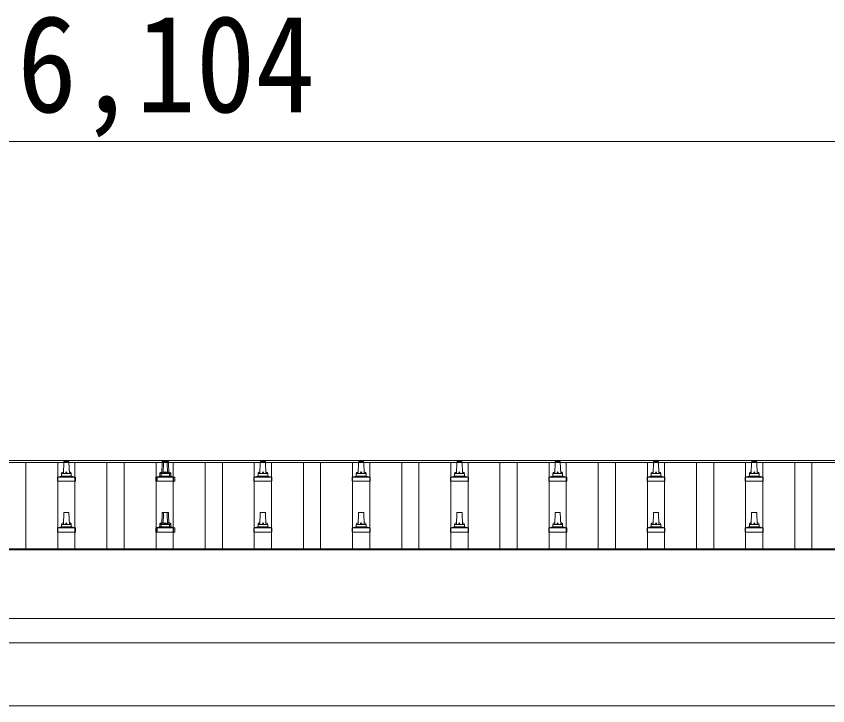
# Model space of a CAD drawing. Units: millimetres at full size, sheet at 1:60; details may follow other scales. Extents: x -16864 to 16864, y -11640 to 11640.
# Drawn here: x -8272 to -6620, y -4964 to -3560 of the extents above; entities that cross this region are included whole.
import ezdxf
from ezdxf.enums import TextEntityAlignment as Align

# ---------------------------------------------------------------- set-up
doc = ezdxf.new("R2010")
doc.units = ezdxf.units.MM
doc.header["$LTSCALE"] = 60
for name, color, linetype, lineweight in [('0-2_TEXT1', 4, 'Continuous', 9), ('0-5_ELV2', 5, 'Continuous', 5), ('0-8_TABLE1', 6, 'Continuous', 9)]:
    doc.layers.add(name, color=color, linetype=linetype, lineweight=lineweight)
doc.styles.add('ＭＳ ゴシック', font='')
doc.styles.get('ＭＳ ゴシック').set_extended_font_data('MS Gothic')

msp = doc.modelspace()

# ---------------------------------------------------------------- linework, layer by layer
at = {"layer": '0-2_TEXT1'}
for p, q in [((-10992.98, -4464.79), (-4946.98, -4464.79)), ((-10992.98, -4468.37), (-4946.98, -4468.37)), ((-10990.98, -4644.4), (-4948.98, -4644.4)), ((-10990.98, -4646.29), (-4948.98, -4646.29)), ((-4948.98, -4786.17), (-10990.98, -4786.17)), ((-10990.98, -4836), (-4948.98, -4836)), ((-10969.98, -4963.9), (-5073.98, -4963.9))]:
    msp.add_line(p, q, dxfattribs=at)
at = {"layer": '0-5_ELV2', "color": 4, "lineweight": 9}
for p, q in [((-8252.48, -4644.4), (-8252.48, -4468.37)), ((-8187.48, -4644.4), (-8187.48, -4468.37)), ((-8152.48, -4644.4), (-8152.48, -4468.37)), ((-8087.48, -4644.4), (-8087.48, -4468.37)), ((-8052.48, -4644.4), (-8052.48, -4468.37)), ((-7987.48, -4644.4), (-7987.48, -4468.37)), ((-7952.48, -4644.4), (-7952.48, -4468.37)), ((-7887.48, -4644.4), (-7887.48, -4468.37)), ((-7852.48, -4644.4), (-7852.48, -4468.37)), ((-7787.48, -4644.4), (-7787.48, -4468.37)), ((-7752.48, -4644.4), (-7752.48, -4468.37)), ((-7687.48, -4644.4), (-7687.48, -4468.37)), ((-7652.48, -4644.4), (-7652.48, -4468.37)), ((-7587.48, -4644.4), (-7587.48, -4468.37)), ((-7552.48, -4644.4), (-7552.48, -4468.37)), ((-7487.48, -4644.4), (-7487.48, -4468.37)), ((-7452.48, -4644.4), (-7452.48, -4468.37)), ((-7387.48, -4644.4), (-7387.48, -4468.37)), ((-7352.48, -4644.4), (-7352.48, -4468.37)), ((-7287.48, -4644.4), (-7287.48, -4468.37)), ((-7252.48, -4644.4), (-7252.48, -4468.37)), ((-7187.48, -4644.4), (-7187.48, -4468.37)), ((-7152.48, -4644.4), (-7152.48, -4468.37)), ((-7087.48, -4644.4), (-7087.48, -4468.37)), ((-7052.48, -4644.4), (-7052.48, -4468.37)), ((-6987.48, -4644.4), (-6987.48, -4468.37)), ((-6952.48, -4644.4), (-6952.48, -4468.37)), ((-6887.48, -4644.4), (-6887.48, -4468.37)), ((-6852.48, -4644.4), (-6852.48, -4468.37)), ((-6787.48, -4644.4), (-6787.48, -4468.37)), ((-6752.48, -4644.4), (-6752.48, -4468.37)), ((-6687.48, -4644.4), (-6687.48, -4468.37)), ((-6652.48, -4644.4), (-6652.48, -4468.37))]:
    msp.add_line(p, q, dxfattribs=at)
at = {"layer": '0-5_ELV2'}
for p, q in [((-8175.98, -4491.3), (-8175.26, -4467.78)), ((-8174.26, -4466.8), (-8165.71, -4466.8)), ((-8164.71, -4467.78), (-8163.98, -4491.3)), ((-7975.98, -4491.3), (-7975.26, -4467.78)), ((-7974.26, -4466.8), (-7962.96, -4466.8)), ((-7973.23, -4491.3), (-7972.51, -4467.78)), ((-7964.71, -4467.78), (-7963.98, -4491.3)), ((-7961.96, -4467.78), (-7961.23, -4491.3)), ((-7775.98, -4491.3), (-7775.26, -4467.78)), ((-7774.26, -4466.8), (-7765.71, -4466.8)), ((-7764.71, -4467.78), (-7763.98, -4491.3)), ((-7575.98, -4491.3), (-7575.26, -4467.78)), ((-7574.26, -4466.8), (-7565.71, -4466.8)), ((-7564.71, -4467.78), (-7563.98, -4491.3)), ((-7375.98, -4491.3), (-7375.26, -4467.78)), ((-7374.26, -4466.8), (-7365.71, -4466.8)), ((-7364.71, -4467.78), (-7363.98, -4491.3)), ((-7175.98, -4491.3), (-7175.26, -4467.78)), ((-7174.26, -4466.8), (-7165.71, -4466.8)), ((-7164.71, -4467.78), (-7163.98, -4491.3)), ((-6975.98, -4491.3), (-6975.26, -4467.78)), ((-6974.26, -4466.8), (-6965.71, -4466.8)), ((-6964.71, -4467.78), (-6963.98, -4491.3)), ((-6775.98, -4491.3), (-6775.26, -4467.78)), ((-6774.26, -4466.8), (-6765.71, -4466.8)), ((-6764.71, -4467.78), (-6763.98, -4491.3)), ((-8179.98, -4495.52), (-8179.98, -4491.3)), ((-8178.98, -4491.3), (-8160.98, -4491.3)), ((-8159.98, -4495.52), (-8159.98, -4491.3)), ((-7979.98, -4495.52), (-7979.98, -4491.3)), ((-7978.98, -4491.3), (-7958.23, -4491.3)), ((-7977.23, -4495.52), (-7977.23, -4491.3)), ((-7959.98, -4495.52), (-7959.98, -4491.3)), ((-7957.23, -4495.52), (-7957.23, -4491.3)), ((-7779.98, -4495.52), (-7779.98, -4491.3)), ((-7778.98, -4491.3), (-7760.98, -4491.3)), ((-7759.98, -4495.52), (-7759.98, -4491.3)), ((-7579.98, -4495.52), (-7579.98, -4491.3)), ((-7578.98, -4491.3), (-7560.98, -4491.3)), ((-7559.98, -4495.52), (-7559.98, -4491.3)), ((-7379.98, -4495.52), (-7379.98, -4491.3)), ((-7378.98, -4491.3), (-7360.98, -4491.3)), ((-7359.98, -4495.52), (-7359.98, -4491.3)), ((-7179.98, -4495.52), (-7179.98, -4491.3)), ((-7178.98, -4491.3), (-7160.98, -4491.3)), ((-7159.98, -4495.52), (-7159.98, -4491.3)), ((-6979.98, -4495.52), (-6979.98, -4491.3)), ((-6978.98, -4491.3), (-6960.98, -4491.3)), ((-6959.98, -4495.52), (-6959.98, -4491.3)), ((-6779.98, -4495.52), (-6779.98, -4491.3)), ((-6778.98, -4491.3), (-6760.98, -4491.3)), ((-6759.98, -4495.52), (-6759.98, -4491.3)), ((-8188.23, -4506.8), (-8188.23, -4499.09)), ((-8151.73, -4506.8), (-8188.23, -4506.8)), ((-8187.85, -4498.3), (-8152.12, -4498.3)), ((-8187.47, -4498.12), (-8180.75, -4496.49)), ((-8180.37, -4496.3), (-8159.6, -4496.3)), ((-8152.5, -4498.12), (-8159.22, -4496.49)), ((-8151.73, -4506.8), (-8151.73, -4499.09)), ((-7988.23, -4506.8), (-7988.23, -4499.09)), ((-7948.98, -4506.8), (-7988.23, -4506.8)), ((-7987.85, -4498.3), (-7949.37, -4498.3)), ((-7987.47, -4498.12), (-7980.75, -4496.49)), ((-7985.48, -4506.8), (-7985.48, -4499.09)), ((-7984.72, -4498.12), (-7978, -4496.49)), ((-7980.37, -4496.3), (-7956.85, -4496.3)), ((-7952.5, -4498.12), (-7959.22, -4496.49)), ((-7949.75, -4498.12), (-7956.47, -4496.49)), ((-7951.73, -4506.8), (-7951.73, -4499.09)), ((-7948.98, -4506.8), (-7948.98, -4499.09)), ((-7788.23, -4506.8), (-7788.23, -4499.09)), ((-7751.73, -4506.8), (-7788.23, -4506.8)), ((-7787.85, -4498.3), (-7752.12, -4498.3)), ((-7787.47, -4498.12), (-7780.75, -4496.49)), ((-7780.37, -4496.3), (-7759.6, -4496.3)), ((-7752.5, -4498.12), (-7759.22, -4496.49)), ((-7751.73, -4506.8), (-7751.73, -4499.09)), ((-7588.23, -4506.8), (-7588.23, -4499.09)), ((-7551.73, -4506.8), (-7588.23, -4506.8)), ((-7587.85, -4498.3), (-7552.12, -4498.3)), ((-7587.47, -4498.12), (-7580.75, -4496.49)), ((-7580.37, -4496.3), (-7559.6, -4496.3)), ((-7552.5, -4498.12), (-7559.22, -4496.49)), ((-7551.73, -4506.8), (-7551.73, -4499.09)), ((-7388.23, -4506.8), (-7388.23, -4499.09)), ((-7351.73, -4506.8), (-7388.23, -4506.8)), ((-7387.85, -4498.3), (-7352.12, -4498.3)), ((-7387.47, -4498.12), (-7380.75, -4496.49)), ((-7380.37, -4496.3), (-7359.6, -4496.3)), ((-7352.5, -4498.12), (-7359.22, -4496.49)), ((-7351.73, -4506.8), (-7351.73, -4499.09)), ((-7188.23, -4506.8), (-7188.23, -4499.09)), ((-7151.73, -4506.8), (-7188.23, -4506.8)), ((-7187.85, -4498.3), (-7152.12, -4498.3)), ((-7187.47, -4498.12), (-7180.75, -4496.49)), ((-7180.37, -4496.3), (-7159.6, -4496.3)), ((-7152.5, -4498.12), (-7159.22, -4496.49)), ((-7151.73, -4506.8), (-7151.73, -4499.09)), ((-6988.23, -4506.8), (-6988.23, -4499.09)), ((-6951.73, -4506.8), (-6988.23, -4506.8)), ((-6987.85, -4498.3), (-6952.12, -4498.3)), ((-6987.47, -4498.12), (-6980.75, -4496.49)), ((-6980.37, -4496.3), (-6959.6, -4496.3)), ((-6952.5, -4498.12), (-6959.22, -4496.49)), ((-6951.73, -4506.8), (-6951.73, -4499.09)), ((-6788.23, -4506.8), (-6788.23, -4499.09)), ((-6751.73, -4506.8), (-6788.23, -4506.8)), ((-6787.85, -4498.3), (-6752.12, -4498.3)), ((-6787.47, -4498.12), (-6780.75, -4496.49)), ((-6780.37, -4496.3), (-6759.6, -4496.3)), ((-6752.5, -4498.12), (-6759.22, -4496.49)), ((-6751.73, -4506.8), (-6751.73, -4499.09)), ((-8175.98, -4594.64), (-8175.26, -4571.11)), ((-8174.26, -4570.14), (-8165.71, -4570.14)), ((-8164.71, -4571.11), (-8163.98, -4594.64)), ((-7975.98, -4594.64), (-7975.26, -4571.11)), ((-7974.26, -4570.14), (-7962.96, -4570.14)), ((-7973.23, -4594.64), (-7972.51, -4571.11)), ((-7964.71, -4571.11), (-7963.98, -4594.64)), ((-7961.96, -4571.11), (-7961.23, -4594.64)), ((-7775.98, -4594.64), (-7775.26, -4571.11)), ((-7774.26, -4570.14), (-7765.71, -4570.14)), ((-7764.71, -4571.11), (-7763.98, -4594.64)), ((-7575.98, -4594.64), (-7575.26, -4571.11)), ((-7574.26, -4570.14), (-7565.71, -4570.14)), ((-7564.71, -4571.11), (-7563.98, -4594.64)), ((-7375.98, -4594.64), (-7375.26, -4571.11)), ((-7374.26, -4570.14), (-7365.71, -4570.14)), ((-7364.71, -4571.11), (-7363.98, -4594.64)), ((-7175.98, -4594.64), (-7175.26, -4571.11)), ((-7174.26, -4570.14), (-7165.71, -4570.14)), ((-7164.71, -4571.11), (-7163.98, -4594.64)), ((-6975.98, -4594.64), (-6975.26, -4571.11)), ((-6974.26, -4570.14), (-6965.71, -4570.14)), ((-6964.71, -4571.11), (-6963.98, -4594.64)), ((-6775.98, -4594.64), (-6775.26, -4571.11)), ((-6774.26, -4570.14), (-6765.71, -4570.14)), ((-6764.71, -4571.11), (-6763.98, -4594.64)), ((-8188.23, -4610.14), (-8188.23, -4602.42)), ((-8187.85, -4601.64), (-8152.12, -4601.64)), ((-8187.47, -4601.45), (-8180.75, -4599.82)), ((-8180.37, -4599.64), (-8159.6, -4599.64)), ((-8179.98, -4598.85), (-8179.98, -4594.64)), ((-8178.98, -4594.64), (-8160.98, -4594.64)), ((-8159.98, -4598.85), (-8159.98, -4594.64)), ((-8152.5, -4601.45), (-8159.22, -4599.82)), ((-8151.73, -4610.14), (-8151.73, -4602.42)), ((-7988.23, -4610.14), (-7988.23, -4602.42)), ((-7987.85, -4601.64), (-7949.37, -4601.64)), ((-7987.47, -4601.45), (-7980.75, -4599.82)), ((-7985.48, -4610.14), (-7985.48, -4602.42)), ((-7984.72, -4601.45), (-7978, -4599.82)), ((-7980.37, -4599.64), (-7956.85, -4599.64)), ((-7979.98, -4598.85), (-7979.98, -4594.64)), ((-7978.98, -4594.64), (-7958.23, -4594.64)), ((-7977.23, -4598.85), (-7977.23, -4594.64)), ((-7959.98, -4598.85), (-7959.98, -4594.64)), ((-7952.5, -4601.45), (-7959.22, -4599.82)), ((-7957.23, -4598.85), (-7957.23, -4594.64)), ((-7949.75, -4601.45), (-7956.47, -4599.82)), ((-7951.73, -4610.14), (-7951.73, -4602.42)), ((-7948.98, -4610.14), (-7948.98, -4602.42)), ((-7788.23, -4610.14), (-7788.23, -4602.42)), ((-7787.85, -4601.64), (-7752.12, -4601.64)), ((-7787.47, -4601.45), (-7780.75, -4599.82)), ((-7780.37, -4599.64), (-7759.6, -4599.64)), ((-7779.98, -4598.85), (-7779.98, -4594.64)), ((-7778.98, -4594.64), (-7760.98, -4594.64)), ((-7759.98, -4598.85), (-7759.98, -4594.64)), ((-7752.5, -4601.45), (-7759.22, -4599.82)), ((-7751.73, -4610.14), (-7751.73, -4602.42)), ((-7588.23, -4610.14), (-7588.23, -4602.42)), ((-7587.85, -4601.64), (-7552.12, -4601.64)), ((-7587.47, -4601.45), (-7580.75, -4599.82)), ((-7580.37, -4599.64), (-7559.6, -4599.64)), ((-7579.98, -4598.85), (-7579.98, -4594.64)), ((-7578.98, -4594.64), (-7560.98, -4594.64)), ((-7559.98, -4598.85), (-7559.98, -4594.64)), ((-7552.5, -4601.45), (-7559.22, -4599.82)), ((-7551.73, -4610.14), (-7551.73, -4602.42)), ((-7388.23, -4610.14), (-7388.23, -4602.42)), ((-7387.85, -4601.64), (-7352.12, -4601.64)), ((-7387.47, -4601.45), (-7380.75, -4599.82)), ((-7380.37, -4599.64), (-7359.6, -4599.64)), ((-7379.98, -4598.85), (-7379.98, -4594.64)), ((-7378.98, -4594.64), (-7360.98, -4594.64)), ((-7359.98, -4598.85), (-7359.98, -4594.64)), ((-7352.5, -4601.45), (-7359.22, -4599.82)), ((-7351.73, -4610.14), (-7351.73, -4602.42)), ((-7188.23, -4610.14), (-7188.23, -4602.42)), ((-7187.85, -4601.64), (-7152.12, -4601.64)), ((-7187.47, -4601.45), (-7180.75, -4599.82)), ((-7180.37, -4599.64), (-7159.6, -4599.64)), ((-7179.98, -4598.85), (-7179.98, -4594.64)), ((-7178.98, -4594.64), (-7160.98, -4594.64)), ((-7159.98, -4598.85), (-7159.98, -4594.64)), ((-7152.5, -4601.45), (-7159.22, -4599.82)), ((-7151.73, -4610.14), (-7151.73, -4602.42)), ((-6988.23, -4610.14), (-6988.23, -4602.42)), ((-6987.85, -4601.64), (-6952.12, -4601.64)), ((-6987.47, -4601.45), (-6980.75, -4599.82)), ((-6980.37, -4599.64), (-6959.6, -4599.64)), ((-6979.98, -4598.85), (-6979.98, -4594.64)), ((-6978.98, -4594.64), (-6960.98, -4594.64)), ((-6959.98, -4598.85), (-6959.98, -4594.64)), ((-6952.5, -4601.45), (-6959.22, -4599.82)), ((-6951.73, -4610.14), (-6951.73, -4602.42)), ((-6788.23, -4610.14), (-6788.23, -4602.42)), ((-6787.85, -4601.64), (-6752.12, -4601.64)), ((-6787.47, -4601.45), (-6780.75, -4599.82)), ((-6780.37, -4599.64), (-6759.6, -4599.64)), ((-6779.98, -4598.85), (-6779.98, -4594.64)), ((-6778.98, -4594.64), (-6760.98, -4594.64)), ((-6759.98, -4598.85), (-6759.98, -4594.64)), ((-6752.5, -4601.45), (-6759.22, -4599.82)), ((-6751.73, -4610.14), (-6751.73, -4602.42)), ((-8151.73, -4610.14), (-8188.23, -4610.14)), ((-7948.98, -4610.14), (-7988.23, -4610.14)), ((-7751.73, -4610.14), (-7788.23, -4610.14)), ((-7551.73, -4610.14), (-7588.23, -4610.14)), ((-7351.73, -4610.14), (-7388.23, -4610.14)), ((-7151.73, -4610.14), (-7188.23, -4610.14)), ((-6951.73, -4610.14), (-6988.23, -4610.14)), ((-6751.73, -4610.14), (-6788.23, -4610.14))]:
    msp.add_line(p, q, dxfattribs=at)
for centre, radius, start, end in [((-8174.26, -4467.8), 1, 90, 178.60509), ((-8165.71, -4467.8), 1, 1.39491, 90), ((-7974.26, -4467.8), 1, 90, 178.60509), ((-7971.51, -4467.8), 1, 90, 178.60509), ((-7965.71, -4467.8), 1, 1.39491, 90), ((-7962.96, -4467.8), 1, 1.39491, 90), ((-7774.26, -4467.8), 1, 90, 178.60509), ((-7765.71, -4467.8), 1, 1.39491, 90), ((-7574.26, -4467.8), 1, 90, 178.60509), ((-7565.71, -4467.8), 1, 1.39491, 90), ((-7374.26, -4467.8), 1, 90, 178.60509), ((-7365.71, -4467.8), 1, 1.39491, 90), ((-7174.26, -4467.8), 1, 90, 178.60509), ((-7165.71, -4467.8), 1, 1.39491, 90), ((-6974.26, -4467.8), 1, 90, 178.60509), ((-6965.71, -4467.8), 1, 1.39491, 90), ((-6774.26, -4467.8), 1, 90, 178.60509), ((-6765.71, -4467.8), 1, 1.39491, 90), ((-8175.9, -4491.94), 4.13, 90, 171.17633), ((-8178.98, -4492.3), 1, 90, 180), ((-8166.65, -4491.3), 4.83, 133.60282, 180), ((-8173.32, -4491.3), 4.83, 0, 46.39718), ((-8164.07, -4491.94), 4.13, 8.82367, 90), ((-8160.98, -4492.3), 1, 0, 90), ((-7975.9, -4491.94), 4.13, 90, 171.17633), ((-7978.98, -4492.3), 1, 90, 180), ((-7973.15, -4491.94), 4.13, 90, 171.17633), ((-7976.23, -4492.3), 1, 90, 180), ((-7966.65, -4491.3), 4.83, 133.60282, 180), ((-7973.32, -4491.3), 4.83, 0, 46.39718), ((-7963.9, -4491.3), 4.83, 133.60282, 180), ((-7970.57, -4491.3), 4.83, 0, 46.39718), ((-7964.07, -4491.94), 4.13, 8.82367, 90), ((-7961.32, -4491.94), 4.13, 8.82367, 90), ((-7960.98, -4492.3), 1, 0, 90), ((-7958.23, -4492.3), 1, 0, 90), ((-7775.9, -4491.94), 4.13, 90, 171.17633), ((-7778.98, -4492.3), 1, 90, 180), ((-7766.65, -4491.3), 4.83, 133.60282, 180), ((-7773.32, -4491.3), 4.83, 0, 46.39718), ((-7764.07, -4491.94), 4.13, 8.82367, 90), ((-7760.98, -4492.3), 1, 0, 90), ((-7575.9, -4491.94), 4.13, 90, 171.17633), ((-7578.98, -4492.3), 1, 90, 180), ((-7566.65, -4491.3), 4.83, 133.60282, 180), ((-7573.32, -4491.3), 4.83, 0, 46.39718), ((-7564.07, -4491.94), 4.13, 8.82367, 90), ((-7560.98, -4492.3), 1, 0, 90), ((-7375.9, -4491.94), 4.13, 90, 171.17633), ((-7378.98, -4492.3), 1, 90, 180), ((-7366.65, -4491.3), 4.83, 133.60282, 180), ((-7373.32, -4491.3), 4.83, 0, 46.39718), ((-7364.07, -4491.94), 4.13, 8.82367, 90), ((-7360.98, -4492.3), 1, 0, 90), ((-7175.9, -4491.94), 4.13, 90, 171.17633), ((-7178.98, -4492.3), 1, 90, 180), ((-7166.65, -4491.3), 4.83, 133.60282, 180), ((-7173.32, -4491.3), 4.83, 0, 46.39718), ((-7164.07, -4491.94), 4.13, 8.82367, 90), ((-7160.98, -4492.3), 1, 0, 90), ((-6975.9, -4491.94), 4.13, 90, 171.17633), ((-6978.98, -4492.3), 1, 90, 180), ((-6966.65, -4491.3), 4.83, 133.60282, 180), ((-6973.32, -4491.3), 4.83, 0, 46.39718), ((-6964.07, -4491.94), 4.13, 8.82367, 90), ((-6960.98, -4492.3), 1, 0, 90), ((-6775.9, -4491.94), 4.13, 90, 171.17633), ((-6778.98, -4492.3), 1, 90, 180), ((-6766.65, -4491.3), 4.83, 133.60282, 180), ((-6773.32, -4491.3), 4.83, 0, 46.39718), ((-6764.07, -4491.94), 4.13, 8.82367, 90), ((-6760.98, -4492.3), 1, 0, 90), ((-8187.23, -4499.09), 1, 103.62699, 180), ((-8180.98, -4495.52), 1, 283.62699, 0), ((-8158.98, -4495.52), 1, 180, 256.37301), ((-8152.73, -4499.09), 1, 0, 76.37301), ((-7987.23, -4499.09), 1, 103.62699, 180), ((-7984.48, -4499.09), 1, 103.62699, 180), ((-7980.98, -4495.52), 1, 283.62699, 0), ((-7978.23, -4495.52), 1, 283.62699, 0), ((-7958.98, -4495.52), 1, 180, 256.37301), ((-7956.23, -4495.52), 1, 180, 256.37301), ((-7952.73, -4499.09), 1, 0, 76.37301), ((-7949.98, -4499.09), 1, 0, 76.37301), ((-7787.23, -4499.09), 1, 103.62699, 180), ((-7780.98, -4495.52), 1, 283.62699, 0), ((-7758.98, -4495.52), 1, 180, 256.37301), ((-7752.73, -4499.09), 1, 0, 76.37301), ((-7587.23, -4499.09), 1, 103.62699, 180), ((-7580.98, -4495.52), 1, 283.62699, 0), ((-7558.98, -4495.52), 1, 180, 256.37301), ((-7552.73, -4499.09), 1, 0, 76.37301), ((-7387.23, -4499.09), 1, 103.62699, 180), ((-7380.98, -4495.52), 1, 283.62699, 0), ((-7358.98, -4495.52), 1, 180, 256.37301), ((-7352.73, -4499.09), 1, 0, 76.37301), ((-7187.23, -4499.09), 1, 103.62699, 180), ((-7180.98, -4495.52), 1, 283.62699, 0), ((-7158.98, -4495.52), 1, 180, 256.37301), ((-7152.73, -4499.09), 1, 0, 76.37301), ((-6987.23, -4499.09), 1, 103.62699, 180), ((-6980.98, -4495.52), 1, 283.62699, 0), ((-6958.98, -4495.52), 1, 180, 256.37301), ((-6952.73, -4499.09), 1, 0, 76.37301), ((-6787.23, -4499.09), 1, 103.62699, 180), ((-6780.98, -4495.52), 1, 283.62699, 0), ((-6758.98, -4495.52), 1, 180, 256.37301), ((-6752.73, -4499.09), 1, 0, 76.37301), ((-8174.26, -4571.14), 1, 90, 178.60509), ((-8165.71, -4571.14), 1, 1.39491, 90), ((-7974.26, -4571.14), 1, 90, 178.60509), ((-7971.51, -4571.14), 1, 90, 178.60509), ((-7965.71, -4571.14), 1, 1.39491, 90), ((-7962.96, -4571.14), 1, 1.39491, 90), ((-7774.26, -4571.14), 1, 90, 178.60509), ((-7765.71, -4571.14), 1, 1.39491, 90), ((-7574.26, -4571.14), 1, 90, 178.60509), ((-7565.71, -4571.14), 1, 1.39491, 90), ((-7374.26, -4571.14), 1, 90, 178.60509), ((-7365.71, -4571.14), 1, 1.39491, 90), ((-7174.26, -4571.14), 1, 90, 178.60509), ((-7165.71, -4571.14), 1, 1.39491, 90), ((-6974.26, -4571.14), 1, 90, 178.60509), ((-6965.71, -4571.14), 1, 1.39491, 90), ((-6774.26, -4571.14), 1, 90, 178.60509), ((-6765.71, -4571.14), 1, 1.39491, 90), ((-8175.9, -4595.27), 4.13, 90, 171.17633), ((-8166.65, -4594.64), 4.83, 133.60282, 180), ((-8173.32, -4594.64), 4.83, 0, 46.39718), ((-8164.07, -4595.27), 4.13, 8.82367, 90), ((-7975.9, -4595.27), 4.13, 90, 171.17633), ((-7973.15, -4595.27), 4.13, 90, 171.17633), ((-7966.65, -4594.64), 4.83, 133.60282, 180), ((-7973.32, -4594.64), 4.83, 0, 46.39718), ((-7963.9, -4594.64), 4.83, 133.60282, 180), ((-7970.57, -4594.64), 4.83, 0, 46.39718), ((-7964.07, -4595.27), 4.13, 8.82367, 90), ((-7961.32, -4595.27), 4.13, 8.82367, 90), ((-7775.9, -4595.27), 4.13, 90, 171.17633), ((-7766.65, -4594.64), 4.83, 133.60282, 180), ((-7773.32, -4594.64), 4.83, 0, 46.39718), ((-7764.07, -4595.27), 4.13, 8.82367, 90), ((-7575.9, -4595.27), 4.13, 90, 171.17633), ((-7566.65, -4594.64), 4.83, 133.60282, 180), ((-7573.32, -4594.64), 4.83, 0, 46.39718), ((-7564.07, -4595.27), 4.13, 8.82367, 90), ((-7375.9, -4595.27), 4.13, 90, 171.17633), ((-7366.65, -4594.64), 4.83, 133.60282, 180), ((-7373.32, -4594.64), 4.83, 0, 46.39718), ((-7364.07, -4595.27), 4.13, 8.82367, 90), ((-7175.9, -4595.27), 4.13, 90, 171.17633), ((-7166.65, -4594.64), 4.83, 133.60282, 180), ((-7173.32, -4594.64), 4.83, 0, 46.39718), ((-7164.07, -4595.27), 4.13, 8.82367, 90), ((-6975.9, -4595.27), 4.13, 90, 171.17633), ((-6966.65, -4594.64), 4.83, 133.60282, 180), ((-6973.32, -4594.64), 4.83, 0, 46.39718), ((-6964.07, -4595.27), 4.13, 8.82367, 90), ((-6775.9, -4595.27), 4.13, 90, 171.17633), ((-6766.65, -4594.64), 4.83, 133.60282, 180), ((-6773.32, -4594.64), 4.83, 0, 46.39718), ((-6764.07, -4595.27), 4.13, 8.82367, 90), ((-8187.23, -4602.42), 1, 103.62699, 180), ((-8180.98, -4598.85), 1, 283.62699, 0), ((-8178.98, -4595.64), 1, 90, 180), ((-8160.98, -4595.64), 1, 0, 90), ((-8158.98, -4598.85), 1, 180, 256.37301), ((-8152.73, -4602.42), 1, 0, 76.37301), ((-7987.23, -4602.42), 1, 103.62699, 180), ((-7984.48, -4602.42), 1, 103.62699, 180), ((-7980.98, -4598.85), 1, 283.62699, 0), ((-7978.98, -4595.64), 1, 90, 180), ((-7978.23, -4598.85), 1, 283.62699, 0), ((-7976.23, -4595.64), 1, 90, 180), ((-7960.98, -4595.64), 1, 0, 90), ((-7958.98, -4598.85), 1, 180, 256.37301), ((-7958.23, -4595.64), 1, 0, 90), ((-7956.23, -4598.85), 1, 180, 256.37301), ((-7952.73, -4602.42), 1, 0, 76.37301), ((-7949.98, -4602.42), 1, 0, 76.37301), ((-7787.23, -4602.42), 1, 103.62699, 180), ((-7780.98, -4598.85), 1, 283.62699, 0), ((-7778.98, -4595.64), 1, 90, 180), ((-7760.98, -4595.64), 1, 0, 90), ((-7758.98, -4598.85), 1, 180, 256.37301), ((-7752.73, -4602.42), 1, 0, 76.37301), ((-7587.23, -4602.42), 1, 103.62699, 180), ((-7580.98, -4598.85), 1, 283.62699, 0), ((-7578.98, -4595.64), 1, 90, 180), ((-7560.98, -4595.64), 1, 0, 90), ((-7558.98, -4598.85), 1, 180, 256.37301), ((-7552.73, -4602.42), 1, 0, 76.37301), ((-7387.23, -4602.42), 1, 103.62699, 180), ((-7380.98, -4598.85), 1, 283.62699, 0), ((-7378.98, -4595.64), 1, 90, 180), ((-7360.98, -4595.64), 1, 0, 90), ((-7358.98, -4598.85), 1, 180, 256.37301), ((-7352.73, -4602.42), 1, 0, 76.37301), ((-7187.23, -4602.42), 1, 103.62699, 180), ((-7180.98, -4598.85), 1, 283.62699, 0), ((-7178.98, -4595.64), 1, 90, 180), ((-7160.98, -4595.64), 1, 0, 90), ((-7158.98, -4598.85), 1, 180, 256.37301), ((-7152.73, -4602.42), 1, 0, 76.37301), ((-6987.23, -4602.42), 1, 103.62699, 180), ((-6980.98, -4598.85), 1, 283.62699, 0), ((-6978.98, -4595.64), 1, 90, 180), ((-6960.98, -4595.64), 1, 0, 90), ((-6958.98, -4598.85), 1, 180, 256.37301), ((-6952.73, -4602.42), 1, 0, 76.37301), ((-6787.23, -4602.42), 1, 103.62699, 180), ((-6780.98, -4598.85), 1, 283.62699, 0), ((-6778.98, -4595.64), 1, 90, 180), ((-6760.98, -4595.64), 1, 0, 90), ((-6758.98, -4598.85), 1, 180, 256.37301), ((-6752.73, -4602.42), 1, 0, 76.37301)]:
    msp.add_arc(centre, radius, start, end, dxfattribs=at)
at = {"layer": '0-8_TABLE1'}
msp.add_line((-4917.98, -3814.79), (-11021.98, -3814.79), dxfattribs=at)

# ---------------------------------------------------------------- texts
at = {"layer": '0-8_TABLE1', "color": 7, "style": 'ＭＳ ゴシック', "width": 0.9}
msp.add_text('6,104', height=197.9, dxfattribs=at).set_placement((-8269.98, -3814.79), align=Align.BOTTOM_LEFT)

doc.saveas('drawing.dxf')
